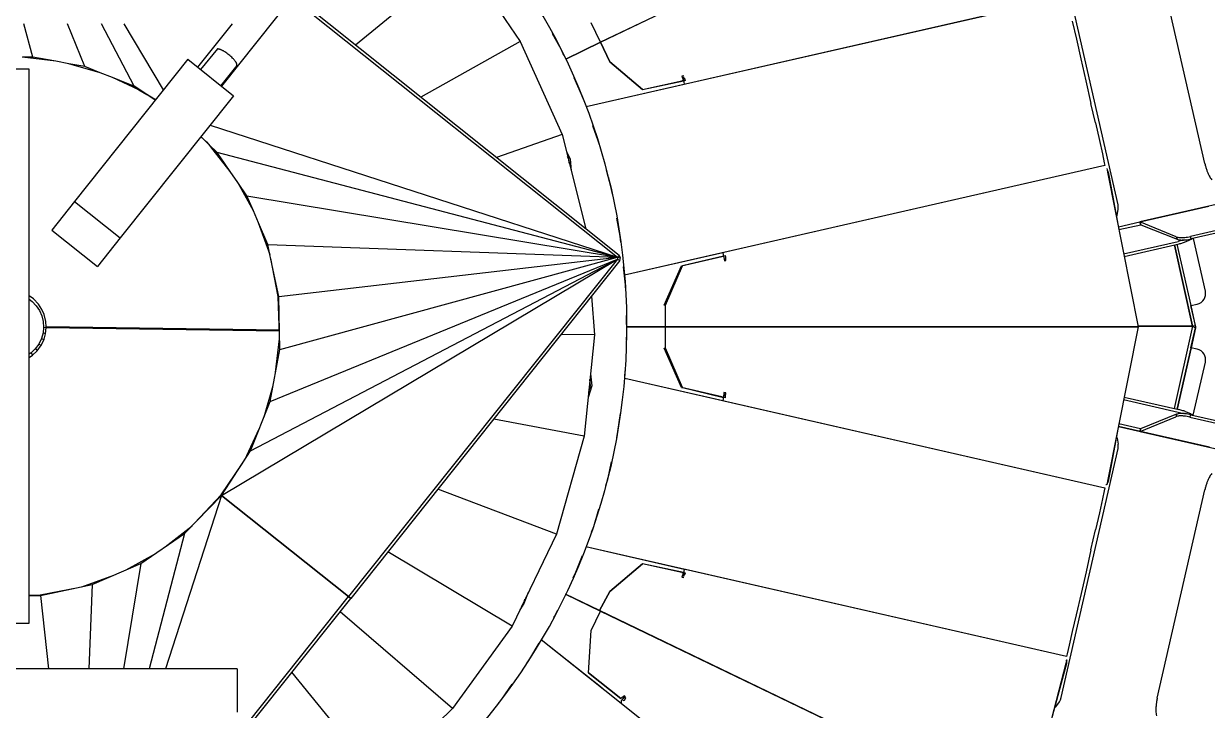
# Model space of a CAD drawing. Header units: millimetres. Extents: x -187347 to 135007, y -6415 to 292048.
# Drawn here: x -41223 to -40676, y 11176 to 11493 of the extents above; entities that cross this region are included whole.
import ezdxf

# ---------------------------------------------------------------- set-up
doc = ezdxf.new("R2010")
doc.units = ezdxf.units.MM
doc.header["$LTSCALE"] = 100
doc.layers.get('0').update_dxf_attribs({"lineweight": 18})
doc.layers.add('Layout Cabinplant', color=30, linetype='Continuous')

# ---------------------------------------------------------------- blocks, each defined once
blk = doc.blocks.new('CP_Giblet area_New')
at = {"color": 0, "linetype": 'Continuous'}
for p, q in [((-229.54, -2527.03), (-370.67, -2414.48)), ((19.81, -2419.5), (-104.7, -2575.43)), ((20.63, -2420.43), (-103.65, -2576.27)), ((-435, -2545.29), (-416.74, -2474.89)), ((-220.05, -2569.61), (-416.74, -2474.89)), ((-416.74, -2474.89), (-219.55, -2569.85)), ((-151.63, -2524.51), (-117.89, -2491.71)), ((-117.89, -2491.71), (-77.45, -2541.31)), ((-435.35, -2545.34), (-428.21, -2519.11)), ((-430.4, -2525.38), (-432.01, -2527.71)), ((-429.81, -2525), (-430.4, -2525.38)), ((-179.17, -2562.68), (-151.63, -2524.51)), ((-151.63, -2524.51), (-99.79, -2569.28)), ((-52.17, -2542.93), (-52.17, -2522.93)), ((-477.26, -2529.36), (-499.23, -2625.63)), ((-432.89, -2529.58), (-459.15, -2644.62)), ((-432.5, -2528.63), (-432.89, -2529.58)), ((-432.01, -2527.71), (-432.5, -2528.63)), ((-231.1, -2528.45), (-231.7, -2529.46)), ((-231.7, -2529.46), (-231.18, -2530.5)), ((-231.18, -2530.5), (-229.5, -2529.15)), ((-231.18, -2530.5), (-230.94, -2529.75)), ((-230.48, -2528.2), (-231.1, -2528.45)), ((-230.94, -2529.75), (-229.6, -2528.07)), ((-229.6, -2528.07), (-229.54, -2527.03)), ((-192.68, -2556.43), (-229.54, -2527.03)), ((-214.52, -2541.1), (-229.5, -2529.15)), ((-229.5, -2529.15), (-214.52, -2541.1)), ((-174.46, -2528.91), (-179.26, -2535.8)), ((-174.46, -2528.91), (-179.26, -2535.8)), ((-172.69, -2526.74), (-174.46, -2528.91)), ((-172.69, -2526.74), (-174.46, -2528.91)), ((-192.68, -2556.43), (-220.75, -2534.05)), ((-214.52, -2541.1), (-215.71, -2560.6)), ((-435.46, -2547.01), (-435.34, -2546.4)), ((-435.34, -2546.4), (-435, -2545.29)), ((-187.42, -2547.5), (-191.66, -2554.76)), ((-187.42, -2547.5), (-191.66, -2554.76)), ((-185.81, -2545.2), (-187.42, -2547.5)), ((-185.81, -2545.2), (-187.42, -2547.5)), ((-52.17, -2542.93), (149.06, -2542.93)), ((-45.01, -2623.03), (-19.06, -2542.93)), ((-27.93, -2605.46), (-11.52, -2542.93)), ((-7.75, -2591.56), (0.32, -2542.93)), ((14.76, -2581.87), (16.28, -2542.93)), ((38.72, -2576.75), (34.91, -2542.93)), ((-436.53, -2553.9), (-435.58, -2549.87)), ((-435.58, -2549.87), (-435.24, -2548.56)), ((-435.24, -2548.56), (-259.26, -2588.73)), ((-435.24, -2548.56), (-213.33, -2599.21)), ((-437.98, -2560.13), (-436.53, -2553.9)), ((-439.77, -2567.89), (-437.98, -2560.13)), ((-215.71, -2560.6), (-220.05, -2569.61)), ((-199.66, -2605.05), (-179.17, -2562.68)), ((-179.17, -2562.68), (-121.8, -2596.9)), ((43.9, -2563.93), (43.9, -2819.93)), ((149.06, -2563.93), (43.9, -2563.93)), ((-442.01, -2577.63), (-439.77, -2567.89)), ((-219.55, -2569.85), (-224.38, -2578.62)), ((-224.38, -2578.62), (-219.55, -2569.85)), ((-203.93, -2577.37), (-220.05, -2569.61)), ((-219.55, -2569.85), (-203.93, -2577.37)), ((-198.85, -2567.07), (-200.27, -2570.01)), ((-198.85, -2567.07), (-200.27, -2570.01)), ((-198.55, -2566.54), (-198.85, -2567.07)), ((-198.55, -2566.54), (-198.85, -2567.07)), ((-186.67, -2578.19), (-184.56, -2573.15)), ((-184.56, -2573.15), (-185.13, -2575.01)), ((-184.56, -2573.15), (-182.79, -2570.16)), ((-183.77, -2572.2), (-184.56, -2573.15)), ((-444.32, -2587.72), (-442.01, -2577.63)), ((-239.39, -2591.47), (-224.38, -2578.62)), ((-224.38, -2578.62), (-239.39, -2591.47)), ((-229.03, -2731.52), (-104.7, -2575.43)), ((-227.92, -2732.1), (-103.65, -2576.27)), ((-104.7, -2575.43), (-103.65, -2576.27)), ((-103.65, -2576.27), (-104.7, -2575.43)), ((-103.65, -2576.27), (-45.01, -2623.03)), ((-45.01, -2623.03), (-103.65, -2576.27)), ((19.56, -2580.81), (4.77, -2586.17)), ((38.72, -2576.75), (14.76, -2581.87)), ((38.76, -2577.1), (21.21, -2580.49)), ((43.9, -2576.68), (38.72, -2576.75)), ((43.9, -2576.93), (38.76, -2577.1)), ((-258.2, -2585.77), (-259.04, -2586.4)), ((-258.74, -2585.65), (-258.2, -2585.77)), ((-257.57, -2585.29), (-258.48, -2585.08)), ((-258.48, -2588.03), (-258.2, -2585.77)), ((-258.34, -2587.4), (-257.57, -2585.29)), ((-207.48, -2584.95), (-208.7, -2587.48)), ((-207.48, -2584.95), (-208.7, -2587.48)), ((14.76, -2581.87), (-7.75, -2591.56)), ((-446.61, -2597.8), (-444.32, -2587.72)), ((-259.04, -2586.4), (-259.27, -2587.19)), ((-258.34, -2587.4), (-259.27, -2587.19)), ((-258.34, -2587.4), (-259.27, -2587.19)), ((-259.26, -2588.73), (-258.67, -2588.86)), ((-258.67, -2588.86), (-258.48, -2588.03)), ((-258.67, -2588.86), (-213.33, -2599.21)), ((-257.57, -2587.45), (-258.34, -2587.4)), ((-258.34, -2587.4), (-239.39, -2591.47)), ((-257.57, -2587.45), (-239.39, -2591.47)), ((-208.7, -2587.48), (-211.73, -2595.32)), ((-208.7, -2587.48), (-211.73, -2595.32)), ((-7.75, -2591.56), (-27.93, -2605.46)), ((-0.84, -2588.59), (-13.94, -2595.82)), ((-446.61, -2597.8), (-448.74, -2607.18)), ((-18.97, -2599.29), (-31.38, -2608.96)), ((-450.49, -2614.95), (-448.74, -2607.18)), ((-215.87, -2605.99), (-216.89, -2608.61)), ((-215.87, -2605.99), (-216.89, -2608.61)), ((-212.48, -2650.33), (-199.66, -2605.05)), ((-199.66, -2605.05), (-144.87, -2625.87)), ((-27.93, -2605.46), (-45.01, -2623.03)), ((-216.89, -2608.61), (-219.29, -2616.66)), ((-216.89, -2608.61), (-219.29, -2616.66)), ((-32.53, -2610.19), (-44.74, -2623.25)), ((-469.26, -2652.6), (-618.04, -2618.64)), ((-451.93, -2621.38), (-450.49, -2614.95)), ((-452.76, -2625.13), (-451.93, -2621.38)), ((-45.01, -2623.03), (-227.92, -2732.1)), ((-45.01, -2623.03), (-58.34, -2643.59)), ((-44.74, -2623.25), (-54.75, -2638.05)), ((-468.34, -2700.96), (-454.24, -2629.61)), ((-459.49, -2656.14), (-454.54, -2629.42)), ((-454.24, -2629.61), (-454.12, -2628.69)), ((-454.12, -2628.69), (-453.91, -2627.86)), ((-453.06, -2626.55), (-452.76, -2625.13)), ((-277.06, -2666.72), (-453.06, -2626.55)), ((-231.2, -2677.19), (-453.06, -2626.55)), ((-222.57, -2627.63), (-223.37, -2630.32)), ((-222.57, -2627.63), (-223.37, -2630.32)), ((-492.71, -2660.31), (-602.62, -2635.22)), ((-492.32, -2659.19), (-602.24, -2634.11)), ((-223.37, -2630.32), (-225.13, -2638.54)), ((-223.37, -2630.32), (-225.13, -2638.54)), ((-55.69, -2639.45), (-62.36, -2653.7)), ((-501.34, -2645.25), (-459.25, -2654.85)), ((-459.25, -2654.85), (-501.34, -2645.25)), ((-459.15, -2644.62), (-459.21, -2645.65)), ((-459.21, -2645.65), (-459.17, -2646.69)), ((-58.34, -2643.59), (-227.92, -2732.1)), ((-58.34, -2643.59), (-67.4, -2666.36)), ((-458.73, -2649.48), (-459.17, -2646.69)), ((-458.36, -2650.07), (-458.73, -2649.48)), ((-227.53, -2649.74), (-228.11, -2652.48)), ((-227.53, -2649.74), (-228.11, -2652.48)), ((-217.25, -2697.16), (-212.48, -2650.33)), ((-212.48, -2650.33), (-170.71, -2658.31)), ((-486.13, -2660.49), (-469.51, -2653.83)), ((-469.26, -2652.6), (-485.75, -2659.38)), ((-469.26, -2652.6), (-469.51, -2653.83)), ((-469.51, -2653.83), (-469.26, -2652.6)), ((-469.51, -2653.83), (-459.48, -2656.12)), ((-469.26, -2652.6), (-459.26, -2654.88)), ((-228.11, -2652.48), (-229.22, -2660.82)), ((-228.11, -2652.48), (-229.22, -2660.82)), ((-493.87, -2660.04), (-499.47, -2684.56)), ((-492.86, -2691.2), (-486.39, -2662.83)), ((-486.39, -2662.83), (-492.86, -2691.2)), ((-492.32, -2659.19), (-492.71, -2660.31)), ((-486.95, -2661.54), (-489.3, -2660.81)), ((-461.91, -2668.41), (-487.26, -2662.63)), ((-461.69, -2667.3), (-486.95, -2661.54)), ((-486.13, -2660.49), (-485.75, -2659.38)), ((-64.62, -2659.38), (-68.76, -2673.75)), ((-493.57, -2701.13), (-485.01, -2663.14)), ((-493.57, -2701.13), (-485.01, -2663.14)), ((-277.74, -2668.11), (-277.85, -2668.68)), ((-277.74, -2668.11), (-276.81, -2668.32)), ((-277.74, -2668.11), (-276.81, -2668.32)), ((-277.14, -2669.78), (-276.66, -2667.69)), ((-276.47, -2666.86), (-277.06, -2666.72)), ((-277.03, -2670.56), (-276.81, -2668.32)), ((-257.97, -2672.88), (-276.81, -2668.32)), ((-276.81, -2668.32), (-276.1, -2668.61)), ((-276.66, -2667.69), (-276.47, -2666.86)), ((-231.2, -2677.19), (-276.47, -2666.86)), ((-67.4, -2666.36), (-227.92, -2732.1)), ((-215.96, -2673.63), (-214.31, -2668.24)), ((-67.4, -2666.36), (-71.84, -2690.46)), ((-277.85, -2668.68), (-277.94, -2670.35)), ((-277.94, -2670.35), (-277.03, -2670.56)), ((-277.03, -2670.56), (-277.14, -2669.78)), ((-276.1, -2668.61), (-257.42, -2672.88)), ((-257.42, -2672.88), (-257.97, -2672.88)), ((-257.97, -2672.88), (-250.03, -2690.96)), ((-257.42, -2672.88), (-249.48, -2690.96)), ((-230.91, -2673.67), (-231.08, -2674.94)), ((-230.91, -2673.67), (-231.08, -2674.94)), ((-215.43, -2679.25), (-215.96, -2673.63)), ((-214.59, -2670.99), (-215.41, -2673.69)), ((-215.41, -2673.69), (-215.15, -2676.5)), ((-231.08, -2674.94), (-231.37, -2680.58)), ((-231.08, -2674.94), (-231.37, -2680.58)), ((-69.87, -2679.76), (-71.8, -2695.37)), ((40.2, -2689.87), (38.24, -2692.58)), ((40.12, -2689.95), (41.05, -2690.75)), ((42.31, -2687.86), (40.2, -2689.87)), ((41.05, -2690.75), (43, -2688.88)), ((42.23, -2687.93), (43, -2688.88)), ((43.9, -2686.79), (42.31, -2687.86)), ((43, -2688.88), (43.9, -2688.27)), ((-495.71, -2690.55), (-492.78, -2691.22)), ((-494.96, -2700.41), (-492.86, -2691.2)), ((-492.78, -2691.22), (-494.89, -2700.43)), ((-250.03, -2690.96), (-250.03, -2700.96)), ((-249.48, -2690.96), (-250.03, -2690.96)), ((-232.11, -2694.75), (-232.25, -2697.58)), ((-232.11, -2694.75), (-232.25, -2697.58)), ((-71.84, -2690.46), (-227.82, -2733.05)), ((-71.84, -2690.46), (-71.5, -2714.96)), ((37.01, -2695.22), (36.33, -2697.61)), ((38.24, -2692.58), (37.01, -2695.22)), ((38.22, -2695.45), (37.08, -2695.02)), ((37.48, -2698.05), (38.22, -2695.45)), ((38.22, -2695.45), (39.46, -2692.93)), ((38.41, -2692.3), (39.46, -2692.93)), ((39.46, -2692.93), (41.05, -2690.75)), ((-494.89, -2700.43), (-495.01, -2700.96)), ((-495.01, -2700.96), (-492.78, -2710.71)), ((-493.57, -2701.13), (-494.96, -2700.41)), ((-494.96, -2701.37), (-493.57, -2701.13)), ((-468.31, -2701.13), (-493.57, -2701.13)), ((-485.15, -2738.76), (-493.57, -2701.13)), ((-493.57, -2701.13), (-485.15, -2738.76)), ((-493.57, -2701.13), (-468.31, -2701.13)), ((-250.03, -2700.96), (-468.34, -2700.96)), ((-454.24, -2772.32), (-468.34, -2700.96)), ((-468.34, -2700.96), (-250.03, -2700.96)), ((-232.16, -2700.96), (-250.03, -2700.96)), ((-250.03, -2700.96), (-232.16, -2700.96)), ((-250.03, -2700.96), (-250.03, -2710.96)), ((-232.25, -2697.58), (-232.02, -2706.06)), ((-232.25, -2697.58), (-232.02, -2706.06)), ((-217.25, -2697.16), (-201.83, -2697.38)), ((-215.94, -2715.09), (-217.25, -2697.16)), ((-71.75, -2697.05), (-71.15, -2714.92)), ((36, -2700.51), (-71.68, -2698.99)), ((-71.67, -2699.2), (37.22, -2700.63)), ((-71.67, -2699.42), (35.99, -2700.93)), ((35.99, -2700.93), (36.17, -2703.41)), ((36.33, -2697.61), (36, -2700.51)), ((37.48, -2698.05), (36.29, -2697.82)), ((37.22, -2700.63), (37.48, -2698.05)), ((37.4, -2703.32), (37.22, -2700.63)), ((-494.96, -2701.37), (-492.83, -2710.72)), ((36.17, -2703.41), (36.99, -2706.65)), ((38.04, -2705.95), (37.4, -2703.32)), ((39.13, -2708.42), (38.04, -2705.95)), ((-492.78, -2710.71), (-495.71, -2711.38)), ((-492.83, -2710.72), (-486.37, -2739.04)), ((-492.83, -2710.72), (-486.37, -2739.04)), ((-250.03, -2710.96), (-257.97, -2729.05)), ((-249.48, -2710.96), (-257.42, -2729.05)), ((-250.03, -2710.96), (-249.48, -2710.96)), ((36.99, -2706.65), (38.01, -2708.92)), ((38.01, -2708.92), (39.62, -2711.35)), ((40.63, -2710.66), (39.13, -2708.42)), ((39.62, -2711.35), (41.95, -2713.75)), ((42.5, -2712.61), (40.63, -2710.66)), ((-499.47, -2717.37), (-493.91, -2741.74)), ((-231.7, -2717.4), (-231.62, -2720.23)), ((-231.7, -2717.4), (-231.62, -2720.23)), ((-71.5, -2714.96), (-227.82, -2733.05)), ((-71.5, -2714.96), (-67.35, -2734.35)), ((-71.15, -2714.92), (-67.76, -2732.46)), ((41.95, -2713.75), (43.96, -2715.2)), ((43.9, -2713.63), (42.5, -2712.61)), ((-231.62, -2720.23), (-230.71, -2728.67)), ((-231.62, -2720.23), (-230.71, -2728.67)), ((-453.06, -2775.38), (-231.14, -2724.72)), ((-276.47, -2735.07), (-231.14, -2724.72)), ((-461.92, -2733.45), (-487.28, -2739.24)), ((-277.3, -2731.43), (-277.94, -2731.58)), ((-277.94, -2731.58), (-277.88, -2733.01)), ((-277.88, -2733.01), (-277.74, -2733.82)), ((-276.81, -2733.61), (-277.74, -2733.82)), ((-276.81, -2733.61), (-277.74, -2733.82)), ((-276.81, -2733.61), (-277.3, -2731.43)), ((-277.14, -2732.15), (-277.3, -2731.43)), ((-276.66, -2734.24), (-277.14, -2732.15)), ((-276.81, -2733.61), (-257.97, -2729.05)), ((-276.1, -2733.32), (-276.81, -2733.61)), ((-257.42, -2729.05), (-276.1, -2733.32)), ((-257.42, -2729.05), (-257.97, -2729.05)), ((-229.03, -2731.52), (-229.27, -2732.74)), ((-229.27, -2732.74), (-228.72, -2733.9)), ((-227.82, -2733.05), (-229.27, -2732.74)), ((-227.92, -2732.1), (-229.03, -2731.52)), ((-228.72, -2733.9), (-227.82, -2733.05)), ((-228.72, -2733.9), (-78.22, -2853.93)), ((-227.82, -2733.05), (-227.92, -2732.1)), ((-66.38, -2738.92), (-227.82, -2733.05)), ((-39.65, -2794.02), (-227.82, -2733.05)), ((-56.68, -2761.43), (-227.82, -2733.05)), ((-42.79, -2781.61), (-227.82, -2733.05)), ((-77.45, -2852.97), (-227.82, -2733.05)), ((1.88, -2741.93), (12.37, -2728.78)), ((33.48, -2745.62), (12.37, -2728.78)), ((-461.7, -2734.57), (-486.96, -2740.33)), ((-453.06, -2775.38), (-277.06, -2735.21)), ((-277.06, -2735.21), (-276.47, -2735.07)), ((-276.47, -2735.07), (-276.66, -2734.24)), ((-67.44, -2734.12), (-62.07, -2748.92)), ((-67.35, -2734.35), (-66.38, -2738.92)), ((-66.38, -2738.92), (-62.07, -2748.92)), ((-602.54, -2766.54), (-492.94, -2741.52)), ((-602.15, -2767.66), (-492.56, -2742.64)), ((-490.6, -2740.26), (-493.29, -2741.6)), ((-492.94, -2741.52), (-492.56, -2742.64)), ((-489.17, -2741.01), (-486.96, -2740.33)), ((-469.68, -2748.06), (-486.37, -2741.34)), ((-485.98, -2742.46), (-486.37, -2741.34)), ((-485.98, -2742.46), (-469.23, -2749.32)), ((-229.5, -2739.95), (-229.19, -2742.76)), ((-229.5, -2739.95), (-229.19, -2742.76)), ((-229.19, -2742.76), (-227.62, -2751.09)), ((-229.19, -2742.76), (-227.62, -2751.09)), ((-50.51, -2807.64), (1.88, -2741.93)), ((22.99, -2758.77), (1.88, -2741.93)), ((-617.94, -2783.26), (-469.23, -2749.32)), ((-469.23, -2749.32), (-501.12, -2756.6)), ((-459.48, -2745.81), (-469.68, -2748.06)), ((-469.23, -2749.32), (-469.68, -2748.06)), ((-469.68, -2748.06), (-469.23, -2749.32)), ((-459.26, -2747.04), (-469.23, -2749.32)), ((-454.54, -2772.51), (-459.49, -2745.79)), ((-202.27, -2789.72), (-213.27, -2746.23)), ((-62.07, -2748.92), (-59.66, -2754.52)), ((22.99, -2758.77), (33.48, -2745.62)), ((-459.18, -2755.18), (-459.22, -2756.22)), ((-458.74, -2752.39), (-459.18, -2755.18)), ((-458.38, -2751.79), (-458.74, -2752.39)), ((-59.66, -2754.52), (-56.68, -2761.43)), ((-59.66, -2754.52), (-52.42, -2767.62)), ((-459.22, -2756.22), (-459.17, -2757.25)), ((-459.17, -2757.25), (-432.91, -2872.29)), ((-29.4, -2824.47), (22.99, -2758.77)), ((-225.51, -2762.25), (-224.98, -2765.03)), ((-225.51, -2762.25), (-224.98, -2765.03)), ((-224.98, -2765.03), (-222.75, -2773.2)), ((-224.98, -2765.03), (-222.75, -2773.2)), ((-56.68, -2761.43), (-52.42, -2767.62)), ((-52.42, -2767.62), (-48.96, -2772.65)), ((-499.23, -2776.3), (-477.26, -2872.57)), ((-454.07, -2773.47), (-454.24, -2772.32)), ((-453.91, -2774.07), (-454.07, -2773.47)), ((-452.78, -2776.7), (-453.06, -2775.38)), ((-451.89, -2780.74), (-452.78, -2776.7)), ((-205.97, -2778.54), (-206.5, -2773.02)), ((-205.63, -2776.45), (-205.45, -2778.38)), ((-48.96, -2772.65), (-44.64, -2778.91)), ((-48.96, -2772.65), (-40.55, -2783.43)), ((-450.49, -2786.98), (-451.89, -2780.74)), ((-204.31, -2781.67), (-205.97, -2778.54)), ((-205.45, -2778.38), (-204.86, -2779.48)), ((-202.27, -2789.72), (-171.96, -2779.17)), ((-44.64, -2778.91), (-42.79, -2781.61)), ((-40.55, -2783.43), (-44.64, -2778.91)), ((-42.79, -2781.61), (-39.44, -2784.87)), ((-448.66, -2795.08), (-450.49, -2786.98)), ((-219.55, -2784.92), (-219.01, -2786.89)), ((-219.55, -2784.92), (-219.01, -2786.89)), ((-219.01, -2786.89), (-216.55, -2793.73)), ((-219.01, -2786.89), (-216.55, -2793.73)), ((-37.96, -2786.3), (-40.55, -2783.43)), ((-40.55, -2783.43), (-39.29, -2785.06)), ((-40.55, -2783.43), (-39.29, -2785.06)), ((-39.44, -2784.87), (-38.05, -2786.21)), ((-38.05, -2786.21), (-35.45, -2788.75)), ((-37.96, -2786.3), (-35.4, -2788.69)), ((-182.99, -2832.66), (-202.27, -2789.72)), ((-448.66, -2795.08), (-446.61, -2804.13)), ((-444.23, -2814.59), (-446.61, -2804.13)), ((-213.47, -2802.75), (-435.24, -2853.37)), ((-213.47, -2802.75), (-258.67, -2813.07)), ((-239.39, -2810.46), (-258.34, -2814.53)), ((-239.39, -2810.46), (-257.57, -2814.48)), ((-224.38, -2823.31), (-239.39, -2810.46)), ((-239.39, -2810.46), (-224.38, -2823.31)), ((-212.29, -2805.55), (-211.33, -2808.21)), ((-212.29, -2805.55), (-211.33, -2808.21)), ((-211.33, -2808.21), (-207.83, -2815.92)), ((-211.33, -2808.21), (-207.83, -2815.92)), ((-182.99, -2832.66), (-137.06, -2807)), ((-29.4, -2824.47), (-50.51, -2807.64)), ((-18.21, -2810.44), (-0.03, -2840.93)), ((-14.42, -2805.69), (-10.53, -2808.21)), ((-14.36, -2805.61), (-10.45, -2808.26)), ((-10.53, -2808.21), (-8.58, -2809.48)), ((-6.7, -2810.36), (-10.45, -2808.26)), ((-8.8, -2809.37), (-6.7, -2810.36)), ((-8.58, -2809.48), (-4.65, -2812.02)), ((-6.7, -2810.36), (5.46, -2816.04)), ((-1.45, -2813.3), (-6.7, -2810.36)), ((-441.92, -2824.67), (-444.23, -2814.59)), ((-259.26, -2813.2), (-435.24, -2853.37)), ((-341.33, -3183.86), (-44.88, -2812.13)), ((-259.27, -2814.74), (-258.34, -2814.53)), ((-259.27, -2814.74), (-258.34, -2814.53)), ((-259.27, -2814.74), (-259.12, -2815.3)), ((-258.67, -2813.07), (-259.26, -2813.2)), ((-259.12, -2815.3), (-258.2, -2816.16)), ((-258.48, -2813.89), (-258.67, -2813.07)), ((-258.2, -2816.16), (-258.48, -2813.89)), ((-258.34, -2814.53), (-257.57, -2814.48)), ((-257.57, -2816.64), (-258.34, -2814.53)), ((-52.07, -2821.62), (-44.65, -2812.31)), ((-4.65, -2812.02), (-1.45, -2813.3)), ((-4.65, -2812.02), (10.44, -2840.93)), ((-1.45, -2813.3), (5.46, -2816.04)), ((-258.2, -2816.16), (-258.74, -2816.28)), ((-258.48, -2816.85), (-257.57, -2816.64)), ((-49.95, -2840.93), (-33.94, -2820.85)), ((-43.06, -2829.32), (-35.27, -2819.79)), ((5.46, -2816.04), (11.13, -2818.3)), ((11.13, -2818.3), (18.11, -2821.08)), ((11.13, -2818.3), (25.51, -2822.44)), ((18.11, -2821.08), (25.51, -2822.44)), ((18.11, -2821.08), (26.25, -2840.93)), ((43.9, -2819.93), (149.06, -2819.93)), ((-439.85, -2833.71), (-441.92, -2824.67)), ((-220.05, -2832.32), (-224.38, -2823.31)), ((-224.38, -2823.31), (-220.05, -2832.32)), ((-204.02, -2824.6), (-220.05, -2832.32)), ((-220.05, -2832.32), (-204.02, -2824.6)), ((-203.14, -2826.27), (-201.98, -2828.85)), ((-203.14, -2826.27), (-201.98, -2828.85)), ((25.51, -2822.44), (31.51, -2823.55)), ((31.51, -2823.55), (42.21, -2825.52)), ((31.51, -2823.55), (47.13, -2825.49)), ((42.21, -2825.52), (46.89, -2825.46)), ((42.21, -2825.52), (46.37, -2840.93)), ((-220.05, -2832.32), (-416.74, -2927.04)), ((-416.74, -2927.04), (-220.05, -2832.32)), ((-220.05, -2832.32), (-215.71, -2841.33)), ((-201.98, -2828.85), (-197.87, -2836.28)), ((-201.98, -2828.85), (-197.87, -2836.28)), ((-156.54, -2871.59), (-106.86, -2831.08)), ((-437.92, -2842.07), (-439.85, -2833.71)), ((-156.54, -2871.59), (-182.99, -2832.66))]:
    blk.add_line(p, q, dxfattribs=at)
for centre, radius, start, end in [((52.73, -2700.98), 285, 59.6963, 219.1898), ((-494.59, -2685.67), 5, 167.1503, 257.1354), ((-494.59, -2716.26), 5, 102.8646, 192.8497)]:
    blk.add_arc(centre, radius, start, end, dxfattribs=at)
for points in [[(-477.26, -2529.36), (-476.95, -2527.84), (-476.73, -2526.31), (-476.66, -2525.58), (-476.61, -2524.85), (-476.59, -2524.17), (-476.59, -2523.48), (-476.65, -2522.31), (-476.83, -2521.16)], [(-435.35, -2545.34), (-435.41, -2545.73), (-435.45, -2546.14), (-435.44, -2546.27), (-435.43, -2546.4), (-435.39, -2546.54), (-435.33, -2546.67), (-435.28, -2546.81), (-435.22, -2546.95)], [(-502.41, -2633.2), (-501.74, -2632.24), (-501.18, -2631.21), (-500.88, -2630.6), (-500.6, -2629.97), (-500.33, -2629.29), (-500.08, -2628.61), (-499.61, -2627.13), (-499.23, -2625.63)], [(-453.44, -2628), (-453.59, -2628.07), (-453.73, -2628.13), (-453.88, -2628.19), (-454.01, -2628.27), (-454.12, -2628.4), (-454.21, -2628.56), (-454.4, -2628.98), (-454.54, -2629.42)], [(-493.84, -2659.99), (-492.34, -2660.83), (-490.78, -2661.53), (-489.04, -2662.15), (-487.26, -2662.63)], [(-492.71, -2660.31), (-491.38, -2660.58), (-490.04, -2660.76), (-489.45, -2660.81), (-488.85, -2660.84), (-488.32, -2660.85), (-487.78, -2660.83), (-486.95, -2660.7), (-486.13, -2660.49)], [(-492.32, -2659.19), (-491, -2659.46), (-489.66, -2659.64), (-489.06, -2659.7), (-488.47, -2659.73), (-487.93, -2659.73), (-487.4, -2659.71), (-486.57, -2659.58), (-485.75, -2659.38)], [(-487.28, -2739.24), (-488.96, -2739.69), (-490.6, -2740.26)], [(-486.37, -2741.34), (-487.19, -2741.14), (-488.02, -2741.01), (-488.55, -2740.98), (-489.09, -2740.99), (-489.68, -2741.02), (-490.28, -2741.07), (-491.62, -2741.26), (-492.94, -2741.52)], [(-485.98, -2742.46), (-486.8, -2742.26), (-487.64, -2742.13), (-488.17, -2742.1), (-488.7, -2742.11), (-489.3, -2742.14), (-489.9, -2742.19), (-491.24, -2742.38), (-492.56, -2742.64)], [(-499.23, -2776.3), (-499.61, -2774.8), (-500.08, -2773.32), (-500.33, -2772.64), (-500.6, -2771.96), (-500.88, -2771.33), (-501.18, -2770.71), (-501.74, -2769.69), (-502.41, -2768.73)], [(-454.54, -2772.51), (-454.47, -2772.7), (-454.41, -2772.9), (-454.35, -2773.09), (-454.28, -2773.28)], [(-52.07, -2821.62), (-52.04, -2821.89), (-52.02, -2822.16), (-51.98, -2822.44), (-51.91, -2822.72), (-51.73, -2823.05), (-51.5, -2823.37), (-51.15, -2823.82), (-50.8, -2824.26), (-50.45, -2824.66), (-50.07, -2825.05), (-49.23, -2825.83), (-48.35, -2826.57)], [(-48.35, -2826.57), (-47.43, -2827.27), (-46.48, -2827.91), (-46.03, -2828.19), (-45.58, -2828.45), (-45.16, -2828.66), (-44.75, -2828.86), (-44.48, -2828.98), (-44.21, -2829.08), (-43.93, -2829.15), (-43.64, -2829.21), (-43.35, -2829.26), (-43.06, -2829.32)]]:
    blk.add_spline(points, degree=3, dxfattribs=at)

msp = doc.modelspace()

# ---------------------------------------------------------------- block references
at = {"layer": 'Layout Cabinplant', "rotation": 180}
msp.add_blockref('CP_Giblet area_New', (-41176.61, 8652.23, 0), dxfattribs=at)

doc.saveas('drawing.dxf')
